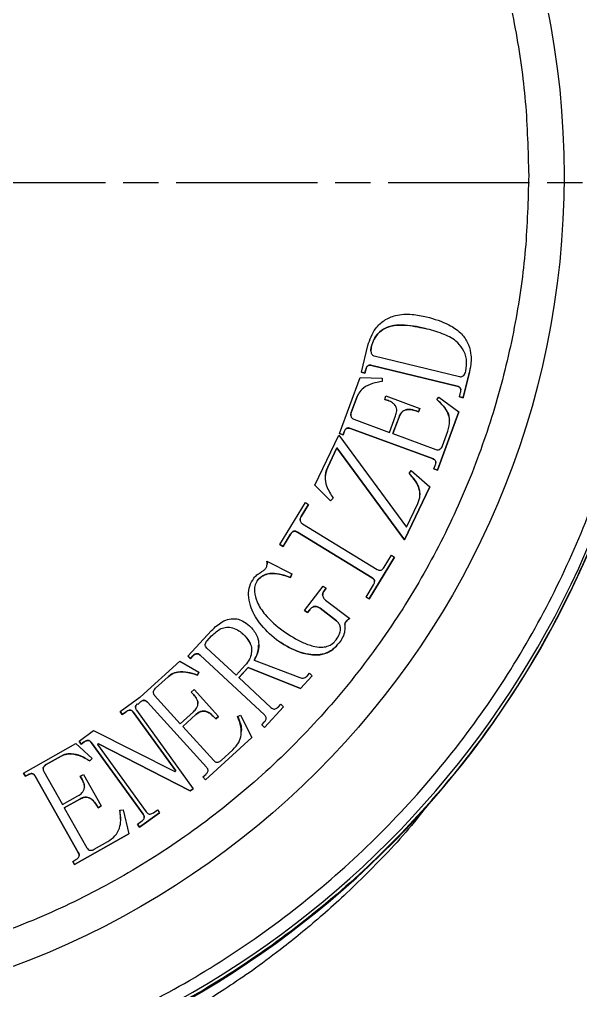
# Model space of a CAD drawing. Header units: millimetres. Extents: x 2278 to 4715, y 679 to 2402.
# Drawn here: x 3867.9 to 3915.5, y 2014.6 to 2097 of the extents above; entities that cross this region are included whole.
import ezdxf

# ---------------------------------------------------------------- set-up
doc = ezdxf.new("R2010")
doc.units = ezdxf.units.MM
doc.linetypes.add('AM_ISO08W050', pattern=[18, 12, -1.5, 3, -1.5])
doc.layers.add('AM_7', color=4, linetype='AM_ISO08W050', lineweight=25)

msp = doc.modelspace()

# ---------------------------------------------------------------- linework, layer by layer
at = {"color": 7, "linetype": 'Continuous', "lineweight": 25}
for p, q in [((3896.945, 2067.033), (3897.498, 2069.308)), ((3898.036, 2068.426), (3905.265, 2066.663)), ((3906.248, 2068.321), (3906.248, 2068.323)), ((3897.25, 2066.958), (3896.945, 2067.033)), ((3896.945, 2067.033), (3896.945, 2067.031)), ((3896.945, 2067.031), (3897.25, 2066.956)), ((3897.323, 2067.26), (3897.25, 2066.958)), ((3897.25, 2066.956), (3897.323, 2067.258)), ((3897.323, 2067.26), (3897.323, 2067.258)), ((3905.067, 2065.854), (3897.837, 2067.617)), ((3897.837, 2067.617), (3897.837, 2067.615)), ((3897.837, 2067.615), (3905.067, 2065.852)), ((3906.109, 2067.048), (3905.579, 2064.874)), ((3905.579, 2064.871), (3906.109, 2067.046)), ((3906.109, 2067.048), (3906.109, 2067.046)), ((3895.098, 2061.831), (3896.853, 2066.599)), ((3896.853, 2066.599), (3898.704, 2066.524)), ((3897.25, 2066.958), (3897.25, 2066.956)), ((3898.704, 2066.524), (3898.71, 2066.244)), ((3905.067, 2065.854), (3905.067, 2065.852)), ((3896.591, 2064.983), (3896.09, 2063.621)), ((3896.09, 2063.619), (3896.591, 2064.981)), ((3896.591, 2064.983), (3896.591, 2064.981)), ((3898.928, 2064.73), (3899.035, 2065.021)), ((3899.218, 2064.624), (3898.928, 2064.73)), ((3898.928, 2064.73), (3898.928, 2064.728)), ((3898.928, 2064.728), (3899.218, 2064.622)), ((3899.035, 2065.021), (3901.904, 2063.966)), ((3899.218, 2064.624), (3899.218, 2064.622)), ((3903.337, 2064.709), (3903.524, 2064.917)), ((3903.524, 2064.917), (3905.225, 2063.682)), ((3905.275, 2064.947), (3905.362, 2065.301)), ((3905.579, 2064.874), (3905.275, 2064.947)), ((3905.275, 2064.947), (3905.275, 2064.945)), ((3905.275, 2064.945), (3905.579, 2064.871)), ((3905.579, 2064.874), (3905.579, 2064.871)), ((3901.796, 2063.675), (3901.601, 2063.746)), ((3901.601, 2063.746), (3901.601, 2063.744)), ((3901.601, 2063.744), (3901.796, 2063.673)), ((3901.904, 2063.966), (3901.796, 2063.675)), ((3901.796, 2063.673), (3901.904, 2063.963)), ((3901.904, 2063.966), (3901.904, 2063.963)), ((3896.09, 2063.621), (3896.09, 2063.619)), ((3896.317, 2063.041), (3899.332, 2061.931)), ((3899.332, 2061.931), (3899.852, 2063.341)), ((3900.145, 2063.234), (3899.625, 2061.823)), ((3899.626, 2061.823), (3900.145, 2063.231)), ((3900.145, 2063.234), (3900.145, 2063.231)), ((3901.796, 2063.675), (3901.796, 2063.673)), ((3905.225, 2063.682), (3903.399, 2058.722)), ((3903.399, 2058.72), (3905.225, 2063.68)), ((3905.225, 2063.682), (3905.225, 2063.68)), ((3902.986, 2059.702), (3896.032, 2062.263)), ((3896.032, 2062.26), (3896.032, 2062.263)), ((3896.032, 2062.26), (3902.986, 2059.7)), ((3893.003, 2057.439), (3895.039, 2061.689)), ((3895.039, 2061.689), (3900.778, 2053.885)), ((3895.391, 2061.723), (3895.098, 2061.831)), ((3895.098, 2061.831), (3895.098, 2061.829)), ((3895.098, 2061.829), (3895.391, 2061.721)), ((3895.481, 2061.966), (3895.391, 2061.723)), ((3895.391, 2061.721), (3895.481, 2061.964)), ((3895.391, 2061.723), (3895.391, 2061.721)), ((3895.481, 2061.966), (3895.481, 2061.964)), ((3899.625, 2061.823), (3903.272, 2060.481)), ((3903.822, 2060.775), (3904.287, 2062.039)), ((3894.873, 2060.62), (3894.091, 2058.986)), ((3894.091, 2058.984), (3894.873, 2060.618)), ((3900.61, 2052.816), (3894.873, 2060.62)), ((3894.873, 2060.62), (3894.873, 2060.618)), ((3894.873, 2060.618), (3900.61, 2052.814)), ((3902.986, 2059.702), (3902.986, 2059.7)), ((3894.091, 2058.986), (3894.091, 2058.984)), ((3903.106, 2058.83), (3903.214, 2059.121)), ((3903.399, 2058.722), (3903.106, 2058.83)), ((3903.106, 2058.83), (3903.106, 2058.828)), ((3903.106, 2058.828), (3903.399, 2058.72)), ((3901.003, 2058.431), (3901.184, 2058.69)), ((3901.184, 2058.69), (3902.76, 2057.301)), ((3903.399, 2058.722), (3903.399, 2058.72)), ((3894.324, 2056.118), (3893.003, 2057.439)), ((3893.003, 2057.439), (3893.003, 2057.437)), ((3893.003, 2057.437), (3894.324, 2056.116)), ((3902.76, 2057.301), (3900.61, 2052.816)), ((3900.61, 2052.814), (3902.76, 2057.299)), ((3902.76, 2057.301), (3902.76, 2057.299)), ((3894.55, 2056.353), (3894.324, 2056.118)), ((3894.324, 2056.116), (3894.55, 2056.351)), ((3894.55, 2056.353), (3894.55, 2056.351)), ((3890.03, 2052.421), (3892.193, 2055.965)), ((3892.459, 2055.803), (3891.837, 2054.784)), ((3891.837, 2054.782), (3892.459, 2055.801)), ((3892.193, 2055.965), (3892.459, 2055.803)), ((3892.459, 2055.803), (3892.459, 2055.801)), ((3894.324, 2056.118), (3894.324, 2056.116)), ((3900.778, 2053.885), (3901.741, 2055.894)), ((3891.837, 2054.784), (3891.837, 2054.782)), ((3891.948, 2054.168), (3898.284, 2050.302)), ((3890.918, 2053.278), (3890.295, 2052.259)), ((3890.295, 2052.257), (3890.918, 2053.276)), ((3890.918, 2053.278), (3890.918, 2053.276)), ((3897.851, 2049.593), (3891.515, 2053.459)), ((3891.515, 2053.457), (3891.515, 2053.459)), ((3891.515, 2053.457), (3897.851, 2049.591)), ((3890.295, 2052.259), (3890.03, 2052.421)), ((3890.03, 2052.421), (3890.03, 2052.419)), ((3890.03, 2052.419), (3890.295, 2052.257)), ((3890.295, 2052.259), (3890.295, 2052.257)), ((3900.61, 2052.816), (3900.61, 2052.814)), ((3898.881, 2050.483), (3899.503, 2051.502)), ((3899.503, 2051.502), (3899.769, 2051.34)), ((3888.916, 2051.005), (3891.032, 2049.926)), ((3899.769, 2051.34), (3897.606, 2047.796)), ((3897.606, 2047.793), (3899.769, 2051.338)), ((3899.769, 2051.34), (3899.769, 2051.338)), ((3891.032, 2049.926), (3890.926, 2049.616)), ((3890.926, 2049.614), (3891.032, 2049.924)), ((3891.032, 2049.924), (3891.032, 2049.926)), ((3888.111, 2049.336), (3888.111, 2049.334)), ((3890.926, 2049.616), (3890.926, 2049.614)), ((3892.13, 2046.819), (3893.696, 2048.889)), ((3893.696, 2048.889), (3893.944, 2048.701)), ((3897.34, 2047.957), (3897.962, 2048.976)), ((3897.851, 2049.593), (3897.851, 2049.591)), ((3887.37, 2048.206), (3887.37, 2048.204)), ((3893.944, 2048.701), (3893.788, 2048.493)), ((3893.788, 2048.491), (3893.944, 2048.699)), ((3893.788, 2048.493), (3893.788, 2048.491)), ((3893.944, 2048.701), (3893.944, 2048.699)), ((3893.9, 2047.693), (3895.971, 2046.127)), ((3897.606, 2047.796), (3897.34, 2047.957)), ((3897.34, 2047.957), (3897.34, 2047.955)), ((3897.34, 2047.955), (3897.606, 2047.793)), ((3897.606, 2047.796), (3897.606, 2047.793)), ((3892.378, 2046.63), (3892.13, 2046.819)), ((3892.13, 2046.819), (3892.13, 2046.817)), ((3892.13, 2046.817), (3892.378, 2046.628)), ((3892.567, 2046.878), (3892.378, 2046.63)), ((3892.378, 2046.628), (3892.567, 2046.876)), ((3892.378, 2046.63), (3892.378, 2046.628)), ((3892.567, 2046.878), (3892.567, 2046.876)), ((3894.848, 2045.934), (3893.44, 2047)), ((3893.44, 2047), (3893.44, 2046.998)), ((3893.44, 2046.998), (3894.848, 2045.932)), ((3894.848, 2045.934), (3894.848, 2045.932)), ((3882.209, 2042.936), (3884.224, 2045.105)), ((3886.917, 2044.801), (3886.917, 2044.798)), ((3895.525, 2045.08), (3895.525, 2045.082)), ((3883.85, 2044.248), (3884.24, 2044.666)), ((3883.85, 2044.246), (3884.24, 2044.664)), ((3883.85, 2044.248), (3883.85, 2044.246)), ((3884.24, 2044.666), (3884.24, 2044.664)), ((3886.308, 2041.324), (3883.835, 2043.622)), ((3888.235, 2043.882), (3888.235, 2043.885)), ((3878.163, 2039.449), (3881.532, 2042.513)), ((3881.532, 2042.513), (3883.148, 2041.589)), ((3882.436, 2042.726), (3882.209, 2042.936)), ((3882.209, 2042.934), (3882.209, 2042.936)), ((3882.209, 2042.934), (3882.436, 2042.724)), ((3882.648, 2042.955), (3882.436, 2042.726)), ((3882.436, 2042.724), (3882.648, 2042.953)), ((3882.436, 2042.726), (3882.436, 2042.724)), ((3882.648, 2042.955), (3882.648, 2042.953)), ((3888.711, 2037.958), (3883.271, 2043.013)), ((3883.271, 2043.013), (3883.271, 2043.011)), ((3883.271, 2043.011), (3888.711, 2037.956)), ((3887.844, 2042.593), (3891.718, 2041.117)), ((3883.148, 2041.589), (3883.025, 2041.336)), ((3883.025, 2041.334), (3883.148, 2041.587)), ((3883.148, 2041.589), (3883.148, 2041.587)), ((3887.089, 2042.161), (3886.308, 2041.324)), ((3887.351, 2041.988), (3886.536, 2041.112)), ((3886.537, 2041.111), (3887.351, 2041.986)), ((3891.789, 2040.2), (3887.351, 2041.988)), ((3887.351, 2041.988), (3887.351, 2041.986)), ((3887.351, 2041.986), (3891.789, 2040.198)), ((3892.338, 2041.252), (3892.55, 2041.48)), ((3892.55, 2041.48), (3892.779, 2041.266)), ((3880.547, 2041.196), (3879.469, 2040.213)), ((3879.469, 2040.211), (3880.547, 2041.194)), ((3880.547, 2041.196), (3880.547, 2041.194)), ((3883.025, 2041.336), (3883.025, 2041.334)), ((3886.536, 2041.112), (3889.275, 2038.567)), ((3892.779, 2041.266), (3891.789, 2040.2)), ((3891.789, 2040.198), (3892.779, 2041.264)), ((3892.779, 2041.266), (3892.779, 2041.264)), ((3879.469, 2040.213), (3879.469, 2040.211)), ((3882.514, 2039.886), (3882.745, 2040.096)), ((3882.724, 2039.655), (3882.514, 2039.886)), ((3882.514, 2039.886), (3882.514, 2039.884)), ((3882.514, 2039.884), (3882.724, 2039.653)), ((3882.745, 2040.096), (3884.814, 2037.823)), ((3891.789, 2040.2), (3891.789, 2040.198)), ((3876.462, 2038.237), (3878.157, 2039.459)), ((3878.159, 2039.023), (3877.966, 2038.848)), ((3877.966, 2038.845), (3878.159, 2039.021)), ((3878.157, 2039.459), (3878.163, 2039.449)), ((3878.159, 2039.023), (3878.159, 2039.021)), ((3883.799, 2033.519), (3878.787, 2039.029)), ((3878.787, 2039.029), (3878.787, 2039.027)), ((3878.787, 2039.027), (3883.799, 2033.517)), ((3879.403, 2039.591), (3881.576, 2037.202)), ((3882.724, 2039.655), (3882.724, 2039.653)), ((3876.645, 2037.983), (3876.462, 2038.237)), ((3876.462, 2038.237), (3876.462, 2038.235)), ((3876.462, 2038.235), (3876.645, 2037.981)), ((3876.984, 2038.226), (3876.645, 2037.983)), ((3876.645, 2037.981), (3876.984, 2038.223)), ((3876.984, 2038.226), (3876.984, 2038.223)), ((3877.864, 2038.345), (3882.665, 2031.691)), ((3877.966, 2038.848), (3877.923, 2038.895)), ((3877.923, 2038.893), (3877.923, 2038.895)), ((3877.923, 2038.893), (3877.966, 2038.845)), ((3877.966, 2038.848), (3877.966, 2038.845)), ((3881.576, 2037.202), (3882.693, 2038.218)), ((3890.34, 2038.642), (3888.715, 2036.891)), ((3888.715, 2036.889), (3890.34, 2038.64)), ((3889.899, 2038.627), (3890.111, 2038.856)), ((3890.111, 2038.856), (3890.34, 2038.642)), ((3890.34, 2038.642), (3890.34, 2038.64)), ((3876.645, 2037.983), (3876.645, 2037.981)), ((3881.187, 2033.204), (3877.61, 2038.162)), ((3877.61, 2038.162), (3877.61, 2038.16)), ((3877.61, 2038.16), (3881.186, 2033.203)), ((3882.903, 2037.987), (3881.786, 2036.971)), ((3881.787, 2036.97), (3882.903, 2037.984)), ((3882.903, 2037.987), (3882.903, 2037.984)), ((3884.583, 2037.613), (3884.443, 2037.767)), ((3884.443, 2037.767), (3884.443, 2037.765)), ((3884.443, 2037.765), (3884.583, 2037.611)), ((3884.814, 2037.823), (3884.583, 2037.613)), ((3884.583, 2037.611), (3884.814, 2037.821)), ((3884.583, 2037.613), (3884.583, 2037.611)), ((3884.814, 2037.823), (3884.814, 2037.821)), ((3886.436, 2037.821), (3886.698, 2037.919)), ((3886.698, 2037.919), (3887.642, 2036.031)), ((3888.711, 2037.958), (3888.711, 2037.956)), ((3872.986, 2035.729), (3874.215, 2036.617)), ((3874.215, 2036.617), (3881.102, 2033.144)), ((3881.786, 2036.971), (3884.416, 2034.082)), ((3888.485, 2037.105), (3888.697, 2037.334)), ((3888.715, 2036.891), (3888.485, 2037.105)), ((3888.485, 2037.105), (3888.485, 2037.103)), ((3888.485, 2037.103), (3888.715, 2036.889)), ((3888.715, 2036.891), (3888.715, 2036.889)), ((3873.169, 2035.475), (3872.986, 2035.729)), ((3872.986, 2035.729), (3872.986, 2035.727)), ((3872.986, 2035.727), (3873.169, 2035.473)), ((3887.642, 2036.031), (3883.712, 2032.454)), ((3883.712, 2032.452), (3887.642, 2036.029)), ((3887.642, 2036.031), (3887.642, 2036.029)), ((3868.284, 2033.02), (3872.72, 2035.52)), ((3872.72, 2035.52), (3874.088, 2034.262)), ((3873.424, 2035.66), (3873.169, 2035.475)), ((3873.169, 2035.473), (3873.424, 2035.658)), ((3873.169, 2035.475), (3873.169, 2035.473)), ((3873.424, 2035.66), (3873.424, 2035.658)), ((3878.421, 2029.534), (3874.05, 2035.594)), ((3874.05, 2035.594), (3874.05, 2035.592)), ((3874.05, 2035.592), (3878.421, 2029.532)), ((3874.633, 2035.5), (3874.549, 2035.44)), ((3874.549, 2035.44), (3878.675, 2029.719)), ((3874.55, 2035.439), (3874.633, 2035.498)), ((3882.41, 2031.508), (3874.633, 2035.5)), ((3874.633, 2035.5), (3874.633, 2035.498)), ((3874.633, 2035.498), (3882.41, 2031.506)), ((3885.044, 2034.088), (3886.045, 2035.001)), ((3871.472, 2034.457), (3870.204, 2033.744)), ((3870.204, 2033.742), (3871.472, 2034.455)), ((3871.472, 2034.457), (3871.472, 2034.455)), ((3874.088, 2034.262), (3873.911, 2034.043)), ((3873.911, 2034.041), (3874.088, 2034.26)), ((3873.911, 2034.043), (3873.911, 2034.041)), ((3874.088, 2034.262), (3874.088, 2034.26)), ((3870.204, 2033.744), (3870.204, 2033.742)), ((3883.799, 2033.519), (3883.799, 2033.517)), ((3868.438, 2032.748), (3868.284, 2033.02)), ((3868.284, 2033.02), (3868.284, 2033.018)), ((3868.284, 2033.018), (3868.438, 2032.746)), ((3868.665, 2032.875), (3868.438, 2032.748)), ((3868.438, 2032.746), (3868.665, 2032.873)), ((3868.438, 2032.748), (3868.438, 2032.746)), ((3868.665, 2032.875), (3868.665, 2032.873)), ((3872.924, 2026.268), (3869.276, 2032.743)), ((3869.276, 2032.74), (3869.276, 2032.743)), ((3869.276, 2032.74), (3872.924, 2026.266)), ((3870, 2033.151), (3871.582, 2030.344)), ((3873.092, 2032.746), (3873.364, 2032.899)), ((3873.244, 2032.475), (3873.092, 2032.746)), ((3873.092, 2032.746), (3873.092, 2032.744)), ((3873.092, 2032.744), (3873.244, 2032.473)), ((3873.244, 2032.475), (3873.244, 2032.473)), ((3873.364, 2032.899), (3874.868, 2030.227)), ((3881.102, 2033.144), (3881.187, 2033.204)), ((3883.503, 2032.685), (3883.734, 2032.897)), ((3883.712, 2032.454), (3883.503, 2032.685)), ((3883.503, 2032.685), (3883.503, 2032.683)), ((3883.503, 2032.683), (3883.712, 2032.452)), ((3883.712, 2032.454), (3883.712, 2032.452)), ((3882.665, 2031.691), (3882.41, 2031.508)), ((3882.41, 2031.506), (3882.665, 2031.689)), ((3882.665, 2031.691), (3882.665, 2031.689)), ((3871.582, 2030.344), (3872.895, 2031.084)), ((3873.048, 2030.812), (3871.734, 2030.073)), ((3871.735, 2030.071), (3873.048, 2030.81)), ((3873.048, 2030.812), (3873.048, 2030.81)), ((3882.41, 2031.508), (3882.41, 2031.506)), ((3871.734, 2030.073), (3873.649, 2026.676)), ((3874.596, 2030.075), (3874.494, 2030.256)), ((3874.494, 2030.256), (3874.494, 2030.253)), ((3874.494, 2030.253), (3874.596, 2030.072)), ((3874.868, 2030.227), (3874.596, 2030.075)), ((3874.596, 2030.072), (3874.868, 2030.225)), ((3874.596, 2030.075), (3874.596, 2030.072)), ((3874.868, 2030.227), (3874.868, 2030.225)), ((3876.446, 2029.865), (3876.721, 2029.901)), ((3876.446, 2029.862), (3876.464, 2029.103)), ((3876.721, 2029.901), (3877.22, 2027.855)), ((3879.825, 2029.644), (3878.13, 2028.422)), ((3878.13, 2028.42), (3879.825, 2029.642)), ((3878.421, 2029.534), (3878.421, 2029.532)), ((3879.301, 2029.653), (3879.64, 2029.898)), ((3879.64, 2029.898), (3879.825, 2029.644)), ((3879.825, 2029.644), (3879.825, 2029.642)), ((3877.945, 2028.677), (3878.284, 2028.921)), ((3878.13, 2028.422), (3877.945, 2028.677)), ((3877.945, 2028.677), (3877.945, 2028.674)), ((3877.945, 2028.674), (3878.13, 2028.42)), ((3878.13, 2028.422), (3878.13, 2028.42)), ((3877.22, 2027.855), (3872.603, 2025.253)), ((3872.603, 2025.251), (3877.22, 2027.853)), ((3877.22, 2027.855), (3877.22, 2027.853)), ((3874.261, 2026.545), (3875.438, 2027.208)), ((3872.924, 2026.268), (3872.924, 2026.266)), ((3872.45, 2025.524), (3872.722, 2025.677)), ((3872.603, 2025.253), (3872.45, 2025.524)), ((3872.45, 2025.524), (3872.45, 2025.522)), ((3872.45, 2025.522), (3872.603, 2025.251)), ((3872.603, 2025.253), (3872.603, 2025.251))]:
    msp.add_line(p, q, dxfattribs=at)
msp.add_circle((3842.643, 2083.711), 71.5, dxfattribs=at)
for centre, start, end in [((3842.643, 2083.709), 280.30604, 349.69383), ((3842.721, 2083.337), 281.36448, 349.47139)]:
    msp.add_arc(centre, 80, start, end, dxfattribs=at)
for points, knots in [([(3774.143, 2083.718), (3774.198, 2085.807), (3774.308, 2089.985), (3775.218, 2096.324), (3776.704, 2102.676), (3778.878, 2109.042), (3781.708, 2115.265), (3785.222, 2121.288), (3789.376, 2126.979), (3794.12, 2132.241), (3799.381, 2136.984), (3805.073, 2141.138), (3811.096, 2144.652), (3817.319, 2147.484), (3823.685, 2149.655), (3830.037, 2151.15), (3836.376, 2152.027), (3842.643, 2152.313), (3848.91, 2152.027), (3855.249, 2151.15), (3861.602, 2149.655), (3867.967, 2147.484), (3874.191, 2144.652), (3880.213, 2141.138), (3885.905, 2136.984), (3891.166, 2132.241), (3895.91, 2126.979), (3900.064, 2121.288), (3903.578, 2115.265), (3906.409, 2109.042), (3908.583, 2102.676), (3910.069, 2096.324), (3910.979, 2089.985), (3911.088, 2085.807), (3911.143, 2083.718)], [0, 0, 0, 0, 0.0291236, 0.0582485, 0.08912, 0.1199941, 0.1519015, 0.1843128, 0.2170688, 0.25, 0.2829312, 0.3156872, 0.3480985, 0.3800059, 0.4108775, 0.4417515, 0.4708745, 0.5, 0.529123, 0.5582485, 0.58912, 0.6199941, 0.6519015, 0.6843128, 0.7170688, 0.75, 0.7829312, 0.8156872, 0.8480985, 0.8800059, 0.9108775, 0.9417515, 0.9708751, 1, 1, 1, 1]), ([(3911.143, 2083.718), (3911.088, 2081.629), (3910.978, 2077.45), (3910.069, 2071.112), (3908.583, 2064.759), (3906.409, 2058.394), (3903.578, 2052.17), (3900.064, 2046.148), (3895.91, 2040.456), (3891.166, 2035.194), (3885.905, 2030.451), (3880.213, 2026.297), (3874.191, 2022.783), (3867.967, 2019.952), (3861.602, 2017.78), (3855.249, 2016.285), (3848.911, 2015.408), (3842.643, 2015.123), (3836.376, 2015.408), (3830.037, 2016.285), (3823.685, 2017.78), (3817.319, 2019.952), (3811.096, 2022.783), (3805.073, 2026.297), (3799.381, 2030.451), (3794.12, 2035.194), (3789.376, 2040.456), (3785.222, 2046.148), (3781.708, 2052.17), (3778.878, 2058.393), (3776.704, 2064.759), (3775.218, 2071.111), (3774.308, 2077.45), (3774.198, 2081.629), (3774.143, 2083.718)], [0, 0, 0, 0, 0.029124, 0.058248, 0.08912, 0.119994, 0.151902, 0.184313, 0.217069, 0.25, 0.282931, 0.315687, 0.348098, 0.380006, 0.410878, 0.441752, 0.470875, 0.5, 0.529123, 0.558248, 0.58912, 0.619994, 0.651902, 0.684313, 0.717069, 0.75, 0.782931, 0.815687, 0.848098, 0.880006, 0.910878, 0.941752, 0.970875, 1, 1, 1, 1]), ([(3897.498, 2069.308), (3897.669, 2069.806), (3897.953, 2070.637), (3898.866, 2071.479), (3899.944, 2071.948), (3901.205, 2071.999), (3902.074, 2071.82), (3902.485, 2071.735)], [0, 0, 0, 0, 0.247075, 0.411707, 0.576376, 0.799459, 1, 1, 1, 1]), ([(3902.485, 2071.735), (3903.133, 2071.549), (3904.165, 2071.252), (3905.34, 2070.46), (3905.982, 2069.607), (3906.299, 2068.558), (3906.247, 2067.681), (3906.133, 2067.157), (3906.109, 2067.048)], [0, 0, 0, 0, 0.297111, 0.47381, 0.61789, 0.761902, 0.950798, 1, 1, 1, 1]), ([(3897.802, 2069.231), (3897.916, 2069.556), (3898.111, 2070.116), (3898.751, 2070.681), (3899.567, 2071.032), (3900.815, 2071.075), (3901.773, 2070.87), (3902.351, 2070.747)], [0, 0, 0, 0, 0.187288, 0.322879, 0.458162, 0.672864, 1, 1, 1, 1]), ([(3902.351, 2070.749), (3901.693, 2070.889), (3900.74, 2071.091), (3899.454, 2071.002), (3898.645, 2070.633), (3898.088, 2070.034), (3897.883, 2069.533), (3897.813, 2069.271), (3897.802, 2069.233)], [0, 0, 0, 0, 0.370461, 0.536516, 0.705021, 0.84958, 0.977988, 1, 1, 1, 1]), ([(3905.805, 2067.122), (3905.852, 2067.461), (3905.943, 2068.114), (3905.599, 2069.026), (3904.899, 2069.824), (3903.754, 2070.364), (3902.84, 2070.615), (3902.351, 2070.749)], [0, 0, 0, 0, 0.178845, 0.344366, 0.496994, 0.730831, 1, 1, 1, 1]), ([(3856.777, 2005.986), (3859.273, 2006.512), (3864.31, 2007.575), (3871.687, 2010.113), (3878.929, 2013.383), (3885.908, 2017.445), (3892.511, 2022.257), (3898.605, 2027.749), (3904.097, 2033.843), (3908.909, 2040.446), (3912.972, 2047.425), (3916.241, 2054.667), (3918.78, 2062.044), (3919.842, 2067.082), (3920.369, 2069.578)], [0, 0, 0, 0, 0.0799588, 0.1613715, 0.2441424, 0.3288926, 0.4142166, 0.5, 0.5857784, 0.6711024, 0.7558576, 0.8386237, 0.9200388, 1, 1, 1, 1]), ([(3897.759, 2068.815), (3897.757, 2068.833), (3897.739, 2068.972), (3897.773, 2069.111), (3897.802, 2069.231)], [0, 0, 0, 0, 0.133985, 1, 1, 1, 1]), ([(3897.802, 2069.233), (3897.783, 2069.138), (3897.748, 2068.963), (3897.75, 2068.739), (3897.807, 2068.582), (3897.888, 2068.487), (3897.974, 2068.444), (3898.023, 2068.429), (3898.036, 2068.426)], [0, 0, 0, 0, 0.3092031, 0.5693339, 0.7017053, 0.8348468, 0.9586804, 1, 1, 1, 1]), ([(3897.837, 2067.617), (3897.78, 2067.628), (3897.689, 2067.646), (3897.561, 2067.622), (3897.461, 2067.561), (3897.372, 2067.438), (3897.342, 2067.328), (3897.323, 2067.26)], [0, 0, 0, 0, 0.2389344, 0.3835198, 0.5293247, 0.7100539, 1, 1, 1, 1]), ([(3897.323, 2067.258), (3897.347, 2067.341), (3897.381, 2067.459), (3897.486, 2067.58), (3897.591, 2067.63), (3897.713, 2067.641), (3897.795, 2067.623), (3897.837, 2067.615)], [0, 0, 0, 0, 0.352506, 0.502018, 0.653531, 0.821261, 1, 1, 1, 1]), ([(3905.265, 2066.663), (3905.32, 2066.655), (3905.413, 2066.64), (3905.539, 2066.688), (3905.647, 2066.774), (3905.745, 2066.921), (3905.784, 2067.05), (3905.805, 2067.122)], [0, 0, 0, 0, 0.2039125, 0.3489118, 0.4932734, 0.7202809, 1, 1, 1, 1]), ([(3898.71, 2066.244), (3898.432, 2066.196), (3897.872, 2066.1), (3897.162, 2065.784), (3896.75, 2065.35), (3896.632, 2065.078), (3896.591, 2064.983)], [0, 0, 0, 0, 0.326957, 0.656983, 0.880506, 1, 1, 1, 1]), ([(3905.362, 2065.301), (3905.38, 2065.392), (3905.406, 2065.518), (3905.357, 2065.675), (3905.286, 2065.757), (3905.188, 2065.82), (3905.11, 2065.842), (3905.067, 2065.854)], [0, 0, 0, 0, 0.376564, 0.520712, 0.664612, 0.816576, 1, 1, 1, 1]), ([(3905.067, 2065.852), (3905.122, 2065.836), (3905.214, 2065.81), (3905.314, 2065.728), (3905.369, 2065.641), (3905.39, 2065.574), (3905.386, 2065.538), (3905.386, 2065.535)], [0, 0, 0, 0, 0.350165, 0.583321, 0.781194, 0.979417, 1, 1, 1, 1]), ([(3899.852, 2063.341), (3899.893, 2063.474), (3899.958, 2063.686), (3899.937, 2063.997), (3899.818, 2064.246), (3899.574, 2064.475), (3899.349, 2064.57), (3899.218, 2064.624)], [0, 0, 0, 0, 0.250694, 0.402945, 0.556475, 0.743783, 1, 1, 1, 1]), ([(3904.287, 2062.039), (3904.364, 2062.331), (3904.499, 2062.838), (3904.314, 2063.57), (3903.932, 2064.19), (3903.552, 2064.522), (3903.337, 2064.709)], [0, 0, 0, 0, 0.291975, 0.5068433, 0.7208193, 1, 1, 1, 1]), ([(3903.337, 2064.707), (3903.65, 2064.419), (3904.127, 2063.98), (3904.425, 2063.255), (3904.41, 2062.923), (3904.405, 2062.812)], [0, 0, 0, 0, 0.5605682, 0.8525163, 1, 1, 1, 1]), ([(3900.145, 2063.231), (3900.2, 2063.357), (3900.288, 2063.562), (3900.521, 2063.768), (3900.796, 2063.871), (3901.172, 2063.879), (3901.444, 2063.793), (3901.601, 2063.744)], [0, 0, 0, 0, 0.230691, 0.373512, 0.516628, 0.721111, 1, 1, 1, 1]), ([(3901.601, 2063.746), (3901.408, 2063.805), (3901.123, 2063.892), (3900.726, 2063.857), (3900.47, 2063.739), (3900.266, 2063.521), (3900.189, 2063.339), (3900.145, 2063.234)], [0, 0, 0, 0, 0.339516, 0.502236, 0.666705, 0.806821, 1, 1, 1, 1]), ([(3896.09, 2063.621), (3896.07, 2063.551), (3896.038, 2063.438), (3896.059, 2063.286), (3896.11, 2063.175), (3896.199, 2063.091), (3896.278, 2063.058), (3896.317, 2063.041)], [0, 0, 0, 0, 0.306278, 0.493908, 0.637476, 0.819066, 1, 1, 1, 1]), ([(3896.058, 2063.356), (3896.054, 2063.399), (3896.046, 2063.489), (3896.075, 2063.574), (3896.09, 2063.619)], [0, 0, 0, 0, 0.480167, 1, 1, 1, 1]), ([(3896.032, 2062.263), (3895.977, 2062.28), (3895.887, 2062.307), (3895.756, 2062.298), (3895.653, 2062.251), (3895.553, 2062.138), (3895.51, 2062.034), (3895.481, 2061.966)], [0, 0, 0, 0, 0.238273, 0.386342, 0.535522, 0.694283, 1, 1, 1, 1]), ([(3895.481, 2061.964), (3895.517, 2062.05), (3895.565, 2062.169), (3895.692, 2062.273), (3895.801, 2062.304), (3895.918, 2062.297), (3895.995, 2062.272), (3896.032, 2062.26)], [0, 0, 0, 0, 0.379298, 0.521166, 0.663365, 0.839848, 1, 1, 1, 1]), ([(3903.272, 2060.481), (3903.326, 2060.465), (3903.417, 2060.438), (3903.549, 2060.46), (3903.659, 2060.52), (3903.759, 2060.627), (3903.801, 2060.725), (3903.822, 2060.775)], [0, 0, 0, 0, 0.238521, 0.395636, 0.552314, 0.766778, 1, 1, 1, 1]), ([(3903.214, 2059.121), (3903.243, 2059.212), (3903.284, 2059.339), (3903.246, 2059.505), (3903.175, 2059.602), (3903.082, 2059.665), (3903.013, 2059.692), (3902.986, 2059.702)], [0, 0, 0, 0, 0.39106, 0.540188, 0.690013, 0.882685, 1, 1, 1, 1]), ([(3902.986, 2059.7), (3903.042, 2059.677), (3903.131, 2059.639), (3903.222, 2059.543), (3903.262, 2059.458), (3903.261, 2059.402), (3903.261, 2059.382)], [0, 0, 0, 0, 0.3984195, 0.6317471, 0.8667713, 1, 1, 1, 1]), ([(3894.091, 2058.986), (3893.996, 2058.713), (3893.814, 2058.19), (3893.982, 2057.233), (3894.337, 2056.683), (3894.55, 2056.353)], [0, 0, 0, 0, 0.304636, 0.583296, 1, 1, 1, 1]), ([(3893.906, 2058.105), (3893.905, 2058.249), (3893.903, 2058.555), (3894.026, 2058.835), (3894.091, 2058.984)], [0, 0, 0, 0, 0.4699412, 1, 1, 1, 1]), ([(3901.741, 2055.894), (3901.821, 2056.121), (3901.977, 2056.559), (3901.831, 2057.309), (3901.474, 2057.928), (3901.143, 2058.282), (3901.003, 2058.431)], [0, 0, 0, 0, 0.25104, 0.485737, 0.783075, 1, 1, 1, 1]), ([(3901.003, 2058.429), (3901.161, 2058.257), (3901.523, 2057.864), (3901.876, 2057.237), (3901.897, 2056.781), (3901.904, 2056.627)], [0, 0, 0, 0, 0.34095, 0.7784, 1, 1, 1, 1]), ([(3891.748, 2054.477), (3891.747, 2054.479), (3891.737, 2054.537), (3891.766, 2054.647), (3891.814, 2054.739), (3891.837, 2054.782)], [0, 0, 0, 0, 0.019576, 0.546013, 1, 1, 1, 1]), ([(3891.837, 2054.784), (3891.8, 2054.709), (3891.744, 2054.594), (3891.745, 2054.422), (3891.792, 2054.304), (3891.868, 2054.221), (3891.924, 2054.184), (3891.948, 2054.168)], [0, 0, 0, 0, 0.3520414, 0.5318269, 0.7130337, 0.8778643, 1, 1, 1, 1]), ([(3891.515, 2053.459), (3891.462, 2053.488), (3891.378, 2053.535), (3891.245, 2053.545), (3891.133, 2053.518), (3891.015, 2053.427), (3890.955, 2053.335), (3890.918, 2053.278)], [0, 0, 0, 0, 0.247687, 0.39562, 0.54446, 0.717172, 1, 1, 1, 1]), ([(3890.918, 2053.276), (3890.965, 2053.348), (3891.032, 2053.45), (3891.171, 2053.531), (3891.28, 2053.543), (3891.399, 2053.522), (3891.472, 2053.481), (3891.515, 2053.457)], [0, 0, 0, 0, 0.352181, 0.502478, 0.654205, 0.796783, 1, 1, 1, 1]), ([(3888.82, 2050.363), (3888.866, 2050.443), (3888.955, 2050.599), (3888.966, 2050.833), (3888.929, 2050.961), (3888.916, 2051.005)], [0, 0, 0, 0, 0.406204, 0.795736, 1, 1, 1, 1]), ([(3888.916, 2051.003), (3888.947, 2050.912), (3888.978, 2050.821), (3888.955, 2050.733), (3888.955, 2050.733)], [0, 0, 0, 0, 0.998825, 1, 1, 1, 1]), ([(3887.82, 2049.556), (3887.86, 2049.604), (3887.94, 2049.701), (3888.126, 2049.869), (3888.281, 2049.973), (3888.385, 2050.041)], [0, 0, 0, 0, 0.250844, 0.502068, 1, 1, 1, 1]), ([(3890.926, 2049.616), (3890.611, 2049.727), (3890.051, 2049.925), (3889.272, 2049.995), (3888.672, 2049.839), (3888.315, 2049.588), (3888.158, 2049.394), (3888.111, 2049.336)], [0, 0, 0, 0, 0.327037, 0.582977, 0.7546195, 0.9267447, 1, 1, 1, 1]), ([(3888.111, 2049.334), (3888.224, 2049.461), (3888.467, 2049.734), (3889.027, 2049.962), (3889.889, 2049.973), (3890.512, 2049.757), (3890.926, 2049.614)], [0, 0, 0, 0, 0.165221, 0.356832, 0.573119, 1, 1, 1, 1]), ([(3888.385, 2050.041), (3888.423, 2050.066), (3888.499, 2050.115), (3888.65, 2050.215), (3888.752, 2050.304), (3888.82, 2050.363)], [0, 0, 0, 0, 0.2516063, 0.5032378, 1, 1, 1, 1]), ([(3898.284, 2050.302), (3898.335, 2050.275), (3898.42, 2050.229), (3898.559, 2050.228), (3898.674, 2050.267), (3898.789, 2050.351), (3898.847, 2050.434), (3898.881, 2050.483)], [0, 0, 0, 0, 0.239524, 0.40579, 0.571729, 0.750468, 1, 1, 1, 1]), ([(3889.731, 2044.336), (3889.22, 2044.779), (3888.287, 2045.588), (3887.562, 2046.979), (3887.329, 2048.075), (3887.417, 2048.906), (3887.687, 2049.341), (3887.82, 2049.556)], [0, 0, 0, 0, 0.329821, 0.602198, 0.751389, 0.876805, 1, 1, 1, 1]), ([(3888.111, 2049.336), (3888.028, 2049.186), (3887.871, 2048.905), (3887.862, 2048.27), (3888.094, 2047.417), (3888.887, 2046.215), (3889.757, 2045.515), (3890.296, 2045.081)], [0, 0, 0, 0, 0.097711, 0.183041, 0.35825, 0.602223, 1, 1, 1, 1]), ([(3897.962, 2048.976), (3898.006, 2049.054), (3898.067, 2049.164), (3898.074, 2049.326), (3898.032, 2049.426), (3897.96, 2049.521), (3897.89, 2049.567), (3897.851, 2049.593)], [0, 0, 0, 0, 0.364982, 0.510318, 0.655638, 0.805835, 1, 1, 1, 1]), ([(3897.851, 2049.591), (3897.899, 2049.558), (3897.98, 2049.504), (3898.046, 2049.394), (3898.073, 2049.318), (3898.069, 2049.28), (3898.068, 2049.272)], [0, 0, 0, 0, 0.429095, 0.711731, 0.943174, 1, 1, 1, 1]), ([(3893.788, 2048.493), (3893.746, 2048.429), (3893.674, 2048.317), (3893.648, 2048.125), (3893.679, 2047.96), (3893.766, 2047.808), (3893.853, 2047.733), (3893.9, 2047.693)], [0, 0, 0, 0, 0.249315, 0.4358137, 0.6227966, 0.7970359, 1, 1, 1, 1]), ([(3893.664, 2048.111), (3893.662, 2048.131), (3893.652, 2048.206), (3893.691, 2048.343), (3893.755, 2048.44), (3893.788, 2048.491)], [0, 0, 0, 0, 0.151132, 0.552434, 1, 1, 1, 1]), ([(3893.44, 2047), (3893.367, 2047.049), (3893.25, 2047.13), (3893.053, 2047.172), (3892.892, 2047.148), (3892.716, 2047.056), (3892.625, 2046.948), (3892.567, 2046.878)], [0, 0, 0, 0, 0.257237, 0.420431, 0.584481, 0.733875, 1, 1, 1, 1]), ([(3892.567, 2046.876), (3892.621, 2046.942), (3892.712, 2047.05), (3892.887, 2047.145), (3893.05, 2047.169), (3893.246, 2047.13), (3893.364, 2047.049), (3893.44, 2046.998)], [0, 0, 0, 0, 0.251206, 0.415599, 0.580778, 0.730319, 1, 1, 1, 1]), ([(3884.224, 2045.105), (3884.512, 2045.382), (3884.954, 2045.807), (3885.729, 2046.114), (3886.35, 2046.138), (3886.951, 2045.926), (3887.268, 2045.662), (3887.443, 2045.517)], [0, 0, 0, 0, 0.321782, 0.493409, 0.666308, 0.816214, 1, 1, 1, 1]), ([(3894.809, 2044.336), (3894.919, 2044.498), (3895.096, 2044.76), (3895.187, 2045.17), (3895.155, 2045.491), (3895.027, 2045.747), (3894.903, 2045.877), (3894.848, 2045.934)], [0, 0, 0, 0, 0.329126, 0.528564, 0.696809, 0.865433, 1, 1, 1, 1]), ([(3895.668, 2045.9), (3895.635, 2045.852), (3895.576, 2045.767), (3895.526, 2045.618), (3895.536, 2045.523), (3895.541, 2045.474)], [0, 0, 0, 0, 0.379574, 0.681533, 1, 1, 1, 1]), ([(3895.543, 2045.61), (3895.542, 2045.625), (3895.54, 2045.703), (3895.601, 2045.799), (3895.652, 2045.874), (3895.668, 2045.898)], [0, 0, 0, 0, 0.136759, 0.726608, 1, 1, 1, 1]), ([(3895.971, 2046.127), (3895.942, 2046.112), (3895.886, 2046.082), (3895.78, 2046.024), (3895.713, 2045.955), (3895.673, 2045.906), (3895.668, 2045.9)], [0, 0, 0, 0, 0.25202, 0.504232, 0.940351, 1, 1, 1, 1]), ([(3895.668, 2045.898), (3895.689, 2045.923), (3895.744, 2045.991), (3895.851, 2046.064), (3895.935, 2046.107), (3895.971, 2046.125)], [0, 0, 0, 0, 0.252155, 0.688227, 1, 1, 1, 1]), ([(3884.24, 2044.666), (3884.49, 2044.903), (3884.859, 2045.254), (3885.517, 2045.423), (3886.048, 2045.362), (3886.527, 2045.135), (3886.799, 2044.902), (3886.917, 2044.801)], [0, 0, 0, 0, 0.331594, 0.48998, 0.648562, 0.847889, 1, 1, 1, 1]), ([(3884.24, 2044.664), (3884.49, 2044.901), (3884.859, 2045.252), (3885.517, 2045.42), (3886.048, 2045.36), (3886.527, 2045.133), (3886.799, 2044.899), (3886.917, 2044.798)], [0, 0, 0, 0, 0.3315942, 0.48998, 0.6485616, 0.8478895, 1, 1, 1, 1]), ([(3886.917, 2044.801), (3887.108, 2044.602), (3887.419, 2044.279), (3887.642, 2043.688), (3887.63, 2043.168), (3887.465, 2042.629), (3887.224, 2042.329), (3887.089, 2042.161)], [0, 0, 0, 0, 0.272894, 0.445011, 0.618101, 0.78577, 1, 1, 1, 1]), ([(3886.917, 2044.798), (3887.104, 2044.6), (3887.409, 2044.277), (3887.625, 2043.777), (3887.612, 2043.527), (3887.608, 2043.449)], [0, 0, 0, 0, 0.522164, 0.851498, 1, 1, 1, 1]), ([(3887.443, 2045.517), (3887.678, 2045.266), (3888.068, 2044.849), (3888.262, 2044.071), (3888.224, 2043.318), (3887.982, 2042.856), (3887.844, 2042.593)], [0, 0, 0, 0, 0.3135051, 0.5209519, 0.7271537, 1, 1, 1, 1]), ([(3890.296, 2045.081), (3890.861, 2044.714), (3891.706, 2044.165), (3892.876, 2043.756), (3893.612, 2043.663), (3894.179, 2043.791), (3894.564, 2044.04), (3894.741, 2044.254), (3894.809, 2044.336)], [0, 0, 0, 0, 0.399545, 0.597137, 0.733747, 0.835099, 0.936852, 1, 1, 1, 1]), ([(3895.541, 2045.474), (3895.542, 2045.347), (3895.543, 2045.026), (3895.385, 2044.536), (3895.172, 2044.225), (3895.069, 2044.076)], [0, 0, 0, 0, 0.2516938, 0.6389543, 1, 1, 1, 1]), ([(3883.835, 2043.622), (3883.79, 2043.67), (3883.72, 2043.746), (3883.687, 2043.884), (3883.704, 2044.017), (3883.76, 2044.143), (3883.824, 2044.218), (3883.85, 2044.248)], [0, 0, 0, 0, 0.273037, 0.428356, 0.583344, 0.832242, 1, 1, 1, 1]), ([(3883.697, 2043.908), (3883.698, 2043.936), (3883.704, 2044.023), (3883.76, 2044.141), (3883.825, 2044.216), (3883.85, 2044.246)], [0, 0, 0, 0, 0.219969, 0.685936, 1, 1, 1, 1]), ([(3895.069, 2044.076), (3894.842, 2043.822), (3894.442, 2043.376), (3893.632, 2043.052), (3892.559, 2043.017), (3891.182, 2043.397), (3890.223, 2044.017), (3889.731, 2044.336)], [0, 0, 0, 0, 0.169563, 0.297883, 0.425995, 0.705761, 1, 1, 1, 1]), ([(3889.731, 2044.333), (3890.302, 2043.971), (3891.254, 2043.366), (3892.629, 2043.023), (3893.645, 2043.042), (3894.407, 2043.374), (3894.839, 2043.787), (3895.033, 2044.029), (3895.069, 2044.073)], [0, 0, 0, 0, 0.338672, 0.564061, 0.703233, 0.843334, 0.971256, 1, 1, 1, 1]), ([(3883.271, 2043.013), (3883.213, 2043.059), (3883.129, 2043.127), (3882.988, 2043.154), (3882.874, 2043.135), (3882.758, 2043.065), (3882.687, 2042.994), (3882.648, 2042.955)], [0, 0, 0, 0, 0.300741, 0.442976, 0.585498, 0.770192, 1, 1, 1, 1]), ([(3882.648, 2042.953), (3882.701, 2043.005), (3882.779, 2043.083), (3882.914, 2043.144), (3883.022, 2043.15), (3883.139, 2043.113), (3883.218, 2043.058), (3883.264, 2043.017), (3883.271, 2043.011)], [0, 0, 0, 0, 0.305437, 0.45492, 0.605394, 0.744594, 0.96103, 1, 1, 1, 1]), ([(3887.844, 2042.591), (3887.975, 2042.821), (3888.206, 2043.225), (3888.21, 2043.686), (3888.212, 2043.884)], [0, 0, 0, 0, 0.5716087, 1, 1, 1, 1]), ([(3883.025, 2041.336), (3882.759, 2041.422), (3882.224, 2041.593), (3881.456, 2041.644), (3880.877, 2041.462), (3880.636, 2041.267), (3880.547, 2041.196)], [0, 0, 0, 0, 0.3213061, 0.6452902, 0.8696576, 1, 1, 1, 1]), ([(3880.547, 2041.194), (3880.72, 2041.318), (3881.056, 2041.56), (3881.837, 2041.649), (3882.489, 2041.516), (3882.925, 2041.368), (3883.025, 2041.334)], [0, 0, 0, 0, 0.241053, 0.469408, 0.878608, 1, 1, 1, 1]), ([(3891.718, 2041.117), (3891.778, 2041.103), (3891.9, 2041.073), (3892.087, 2041.084), (3892.237, 2041.155), (3892.309, 2041.224), (3892.338, 2041.252)], [0, 0, 0, 0, 0.2772639, 0.5575672, 0.817889, 1, 1, 1, 1]), ([(3879.469, 2040.213), (3879.411, 2040.151), (3879.326, 2040.059), (3879.279, 2039.899), (3879.289, 2039.772), (3879.338, 2039.668), (3879.385, 2039.613), (3879.403, 2039.591)], [0, 0, 0, 0, 0.353728, 0.522222, 0.691971, 0.881159, 1, 1, 1, 1]), ([(3879.289, 2039.872), (3879.29, 2039.897), (3879.293, 2039.971), (3879.355, 2040.093), (3879.429, 2040.17), (3879.469, 2040.211)], [0, 0, 0, 0, 0.184968, 0.565966, 1, 1, 1, 1]), ([(3878.787, 2039.029), (3878.742, 2039.072), (3878.673, 2039.14), (3878.553, 2039.187), (3878.449, 2039.195), (3878.308, 2039.147), (3878.219, 2039.073), (3878.159, 2039.023)], [0, 0, 0, 0, 0.2536824, 0.4001164, 0.52343, 0.6771969, 1, 1, 1, 1]), ([(3878.159, 2039.021), (3878.224, 2039.075), (3878.318, 2039.153), (3878.472, 2039.196), (3878.587, 2039.176), (3878.696, 2039.118), (3878.756, 2039.057), (3878.787, 2039.027)], [0, 0, 0, 0, 0.3494884, 0.497197, 0.6463633, 0.8206121, 1, 1, 1, 1]), ([(3882.693, 2038.218), (3882.787, 2038.312), (3882.942, 2038.467), (3883.072, 2038.747), (3883.086, 2039.024), (3882.979, 2039.348), (3882.819, 2039.54), (3882.724, 2039.655)], [0, 0, 0, 0, 0.23981, 0.394148, 0.549699, 0.732406, 1, 1, 1, 1]), ([(3882.724, 2039.653), (3882.822, 2039.532), (3882.975, 2039.342), (3883.076, 2039.072), (3883.069, 2038.949), (3883.067, 2038.915)], [0, 0, 0, 0, 0.557801, 0.879214, 1, 1, 1, 1]), ([(3877.61, 2038.162), (3877.573, 2038.208), (3877.513, 2038.284), (3877.393, 2038.348), (3877.283, 2038.365), (3877.139, 2038.329), (3877.048, 2038.268), (3876.984, 2038.226)], [0, 0, 0, 0, 0.239941, 0.39539, 0.551967, 0.684504, 1, 1, 1, 1]), ([(3876.984, 2038.223), (3877.063, 2038.277), (3877.172, 2038.351), (3877.34, 2038.36), (3877.443, 2038.323), (3877.536, 2038.255), (3877.584, 2038.193), (3877.61, 2038.16)], [0, 0, 0, 0, 0.3841118, 0.530799, 0.677235, 0.828461, 1, 1, 1, 1]), ([(3877.923, 2038.895), (3877.888, 2038.856), (3877.823, 2038.783), (3877.773, 2038.654), (3877.775, 2038.532), (3877.809, 2038.429), (3877.847, 2038.371), (3877.864, 2038.345)], [0, 0, 0, 0, 0.256868, 0.47724, 0.662008, 0.845558, 1, 1, 1, 1]), ([(3877.779, 2038.599), (3877.778, 2038.609), (3877.774, 2038.656), (3877.814, 2038.753), (3877.868, 2038.841), (3877.915, 2038.885), (3877.923, 2038.893)], [0, 0, 0, 0, 0.085598, 0.422547, 0.898222, 1, 1, 1, 1]), ([(3884.443, 2037.767), (3884.299, 2037.909), (3884.086, 2038.119), (3883.716, 2038.272), (3883.433, 2038.286), (3883.148, 2038.186), (3882.993, 2038.06), (3882.903, 2037.987)], [0, 0, 0, 0, 0.337772, 0.500301, 0.664443, 0.804956, 1, 1, 1, 1]), ([(3882.903, 2037.984), (3883.012, 2038.072), (3883.188, 2038.212), (3883.494, 2038.288), (3883.787, 2038.251), (3884.125, 2038.084), (3884.326, 2037.882), (3884.443, 2037.765)], [0, 0, 0, 0, 0.232663, 0.375993, 0.519641, 0.722596, 1, 1, 1, 1]), ([(3889.275, 2038.567), (3889.313, 2038.535), (3889.382, 2038.479), (3889.506, 2038.44), (3889.639, 2038.452), (3889.779, 2038.513), (3889.859, 2038.589), (3889.899, 2038.627)], [0, 0, 0, 0, 0.208612, 0.37176, 0.536244, 0.765787, 1, 1, 1, 1]), ([(3886.045, 2035.001), (3886.227, 2035.196), (3886.562, 2035.557), (3886.772, 2036.257), (3886.744, 2037.026), (3886.55, 2037.529), (3886.436, 2037.821)], [0, 0, 0, 0, 0.2575653, 0.476476, 0.6951727, 1, 1, 1, 1]), ([(3886.436, 2037.819), (3886.627, 2037.402), (3886.818, 2036.984), (3886.752, 2036.554), (3886.752, 2036.553)], [0, 0, 0, 0, 0.996259, 1, 1, 1, 1]), ([(3888.697, 2037.334), (3888.749, 2037.394), (3888.824, 2037.482), (3888.873, 2037.628), (3888.862, 2037.742), (3888.809, 2037.859), (3888.745, 2037.923), (3888.711, 2037.958)], [0, 0, 0, 0, 0.327317, 0.476421, 0.626546, 0.796314, 1, 1, 1, 1]), ([(3874.05, 2035.594), (3874.013, 2035.64), (3873.953, 2035.716), (3873.838, 2035.778), (3873.736, 2035.797), (3873.602, 2035.77), (3873.501, 2035.713), (3873.434, 2035.667), (3873.424, 2035.66)], [0, 0, 0, 0, 0.239791, 0.395723, 0.528329, 0.660993, 0.950414, 1, 1, 1, 1]), ([(3873.424, 2035.658), (3873.503, 2035.71), (3873.612, 2035.782), (3873.78, 2035.792), (3873.882, 2035.755), (3873.976, 2035.688), (3874.024, 2035.625), (3874.05, 2035.592)], [0, 0, 0, 0, 0.383435, 0.529408, 0.675081, 0.826383, 1, 1, 1, 1]), ([(3871.472, 2034.455), (3871.626, 2034.525), (3871.968, 2034.679), (3872.667, 2034.648), (3873.326, 2034.394), (3873.75, 2034.138), (3873.911, 2034.041)], [0, 0, 0, 0, 0.193694, 0.42798, 0.782605, 1, 1, 1, 1]), ([(3873.911, 2034.043), (3873.665, 2034.188), (3873.171, 2034.48), (3872.422, 2034.696), (3871.827, 2034.633), (3871.564, 2034.503), (3871.472, 2034.457)], [0, 0, 0, 0, 0.329191, 0.661633, 0.881808, 1, 1, 1, 1]), ([(3884.416, 2034.082), (3884.458, 2034.041), (3884.528, 2033.972), (3884.662, 2033.933), (3884.799, 2033.94), (3884.932, 2033.995), (3885.01, 2034.06), (3885.044, 2034.088)], [0, 0, 0, 0, 0.244529, 0.408946, 0.573274, 0.814793, 1, 1, 1, 1]), ([(3870.204, 2033.744), (3870.144, 2033.705), (3870.046, 2033.64), (3869.962, 2033.508), (3869.93, 2033.391), (3869.943, 2033.268), (3869.98, 2033.192), (3870, 2033.151)], [0, 0, 0, 0, 0.300073, 0.489629, 0.647488, 0.805846, 1, 1, 1, 1]), ([(3869.941, 2033.403), (3869.941, 2033.409), (3869.941, 2033.453), (3869.98, 2033.535), (3870.062, 2033.651), (3870.152, 2033.708), (3870.204, 2033.742)], [0, 0, 0, 0, 0.0456944, 0.2957717, 0.5839271, 1, 1, 1, 1]), ([(3883.734, 2032.897), (3883.796, 2032.958), (3883.885, 2033.046), (3883.938, 2033.201), (3883.927, 2033.318), (3883.878, 2033.427), (3883.825, 2033.489), (3883.799, 2033.519)], [0, 0, 0, 0, 0.358471, 0.509487, 0.66217, 0.836846, 1, 1, 1, 1]), ([(3869.276, 2032.743), (3869.245, 2032.792), (3869.195, 2032.873), (3869.085, 2032.948), (3868.975, 2032.98), (3868.827, 2032.958), (3868.729, 2032.908), (3868.665, 2032.875)], [0, 0, 0, 0, 0.23968, 0.390629, 0.542071, 0.705503, 1, 1, 1, 1]), ([(3868.665, 2032.873), (3868.748, 2032.915), (3868.862, 2032.974), (3869.026, 2032.969), (3869.124, 2032.924), (3869.211, 2032.846), (3869.253, 2032.777), (3869.276, 2032.74)], [0, 0, 0, 0, 0.377128, 0.521882, 0.666695, 0.8193, 1, 1, 1, 1]), ([(3872.895, 2031.084), (3873.014, 2031.159), (3873.204, 2031.28), (3873.389, 2031.534), (3873.457, 2031.796), (3873.417, 2032.127), (3873.309, 2032.345), (3873.244, 2032.475)], [0, 0, 0, 0, 0.253965, 0.40631, 0.559769, 0.73662, 1, 1, 1, 1]), ([(3873.244, 2032.473), (3873.317, 2032.334), (3873.425, 2032.125), (3873.433, 2031.893), (3873.436, 2031.816)], [0, 0, 0, 0, 0.668385, 1, 1, 1, 1]), ([(3874.494, 2030.256), (3874.372, 2030.444), (3874.199, 2030.712), (3873.861, 2030.924), (3873.598, 2030.987), (3873.318, 2030.948), (3873.14, 2030.859), (3873.048, 2030.812)], [0, 0, 0, 0, 0.375008, 0.532176, 0.663237, 0.825783, 1, 1, 1, 1]), ([(3873.048, 2030.81), (3873.174, 2030.871), (3873.376, 2030.968), (3873.69, 2030.976), (3873.967, 2030.871), (3874.259, 2030.633), (3874.41, 2030.39), (3874.494, 2030.253)], [0, 0, 0, 0, 0.234667, 0.375798, 0.517605, 0.729416, 1, 1, 1, 1]), ([(3902.7, 2030.469), (3902.284, 2029.929), (3900.641, 2027.797), (3898.151, 2025.21), (3895.523, 2022.65), (3893.707, 2021.01), (3891.99, 2019.551), (3890.059, 2018.005), (3887.945, 2016.429), (3885.808, 2014.958), (3883.979, 2013.786), (3883.139, 2013.279), (3882.719, 2013.026)], [0, 0, 0, 0, 0.062604, 0.247082, 0.331604, 0.410965, 0.484873, 0.5577, 0.669911, 0.780381, 0.890079, 1, 1, 1, 1]), ([(3875.438, 2027.208), (3875.651, 2027.351), (3876.079, 2027.639), (3876.441, 2028.302), (3876.561, 2029.067), (3876.488, 2029.574), (3876.446, 2029.865)], [0, 0, 0, 0, 0.2488152, 0.5000632, 0.7136426, 1, 1, 1, 1]), ([(3878.284, 2028.921), (3878.343, 2028.967), (3878.431, 2029.035), (3878.51, 2029.161), (3878.53, 2029.268), (3878.508, 2029.392), (3878.46, 2029.476), (3878.425, 2029.527), (3878.421, 2029.534)], [0, 0, 0, 0, 0.305771, 0.455285, 0.605942, 0.744239, 0.965757, 1, 1, 1, 1]), ([(3878.421, 2029.532), (3878.452, 2029.481), (3878.502, 2029.401), (3878.53, 2029.3), (3878.522, 2029.26), (3878.521, 2029.256)], [0, 0, 0, 0, 0.596553, 0.955338, 1, 1, 1, 1]), ([(3878.675, 2029.719), (3878.708, 2029.679), (3878.767, 2029.608), (3878.887, 2029.546), (3879.019, 2029.532), (3879.164, 2029.568), (3879.253, 2029.624), (3879.301, 2029.653)], [0, 0, 0, 0, 0.215896, 0.3853283, 0.5559542, 0.7640999, 1, 1, 1, 1]), ([(3873.649, 2026.676), (3873.681, 2026.628), (3873.733, 2026.548), (3873.849, 2026.48), (3873.978, 2026.455), (3874.122, 2026.477), (3874.217, 2026.524), (3874.261, 2026.545)], [0, 0, 0, 0, 0.2422509, 0.3981104, 0.5540249, 0.7912917, 1, 1, 1, 1]), ([(3872.722, 2025.677), (3872.79, 2025.718), (3872.888, 2025.779), (3872.978, 2025.903), (3873.002, 2026.007), (3872.992, 2026.134), (3872.951, 2026.216), (3872.924, 2026.268)], [0, 0, 0, 0, 0.326648, 0.47491, 0.62431, 0.760261, 1, 1, 1, 1]), ([(3872.924, 2026.266), (3872.951, 2026.215), (3872.994, 2026.133), (3872.996, 2026.041), (3872.996, 2026.006)], [0, 0, 0, 0, 0.621405, 1, 1, 1, 1])]:
    msp.add_open_spline(points, degree=3, knots=knots, dxfattribs=at)
msp.add_open_spline([(3921.374, 2068.793), (3920.809, 2066.178), (3919.679, 2060.948), (3917, 2053.369), (3913.631, 2046.081), (3909.535, 2039.171), (3904.772, 2032.704), (3899.384, 2026.747), (3893.427, 2021.359), (3886.96, 2016.596), (3880.05, 2012.5), (3872.761, 2009.131), (3865.182, 2006.452), (3859.952, 2005.322), (3857.338, 2004.758)], degree=3, dxfattribs=at)
at = {"layer": 'AM_7'}
msp.add_line((3557.22, 2083.121), (4195.437, 2083.121), dxfattribs=at)

doc.saveas('drawing.dxf')
